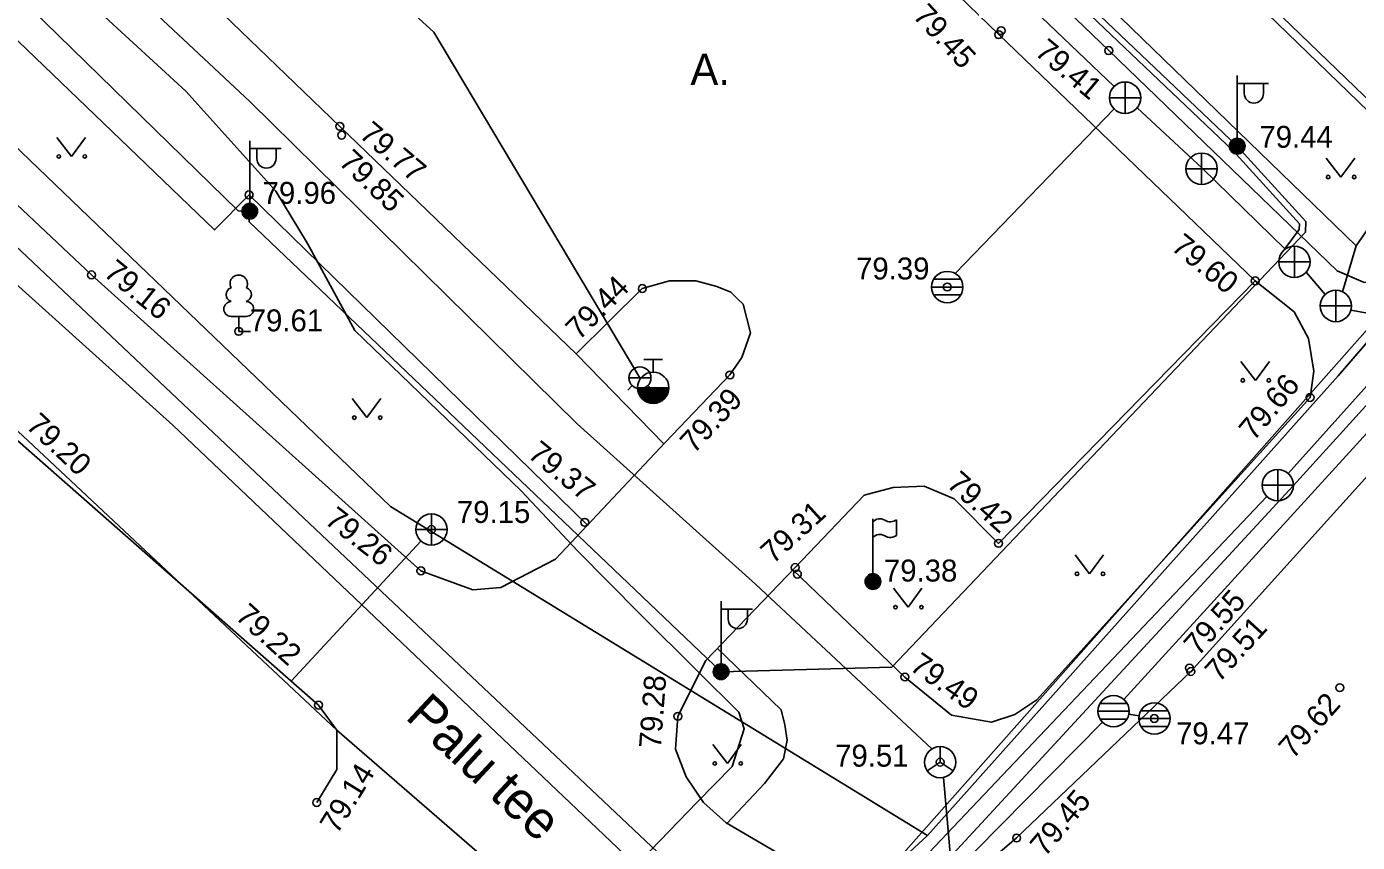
# Model space of a CAD drawing. Extents: x 632271 to 633134, y 6446009 to 6447735.
# Drawn here: x 632406.82 to 632449.26, y 6446947.62 to 6446973.64 of the extents above; entities that cross this region are included whole.
import ezdxf

# ---------------------------------------------------------------- set-up
doc = ezdxf.new("R2010")
doc.units = 0
for name, color, linetype in [('DKAEV', 7, 'Continuous'), ('ELRAJATIS', 7, 'Continuous'), ('GKAEV', 7, 'Continuous'), ('GTRASS', 7, 'Continuous'), ('HALJASTUS', 7, 'Continuous'), ('KORGUS', 7, 'Continuous'), ('KTRASS', 7, 'Continuous'), ('Level 29', 7, 'Continuous'), ('Level 56', 7, 'Continuous'), ('MOOTNR', 7, 'Continuous'), ('MPKAABEL', 7, 'Continuous'), ('MPOHULIIN', 7, 'Continuous'), ('PIIR', 7, 'Continuous'), ('RDT', 7, 'Continuous'), ('SIOHULIIN', 7, 'Continuous'), ('SKTRASS', 7, 'Continuous'), ('VEEKOGU', 7, 'Continuous'), ('VKAEV', 7, 'Continuous'), ('VTRASS', 7, 'Continuous')]:
    doc.layers.add(name, color=color, linetype=linetype)

msp = doc.modelspace()

# ---------------------------------------------------------------- linework, layer by layer
at = {"layer": 'DKAEV'}
msp.add_lwpolyline([(632340.118, 6446849.46), (632345.875, 6446856.632), (632354.853, 6446860.724), (632389.518, 6446904.237), (632394.574, 6446901.579), (632425.708, 6446938.762), (632435.548, 6446947.84), (632448.648, 6446962.504), (632453.232, 6446967.821), (632480.345, 6446998.915), (632508.029, 6447030.461), (632530.106, 6447055.538), (632545.413, 6447071.476), (632554.37, 6447078.437), (632598.465, 6447119.573), (632620.09, 6447140.015), (632643.512, 6447161.4), (632669.641, 6447187.68), (632693.133, 6447217.421), (632717.126, 6447254.985), (632721.65, 6447261.896), (632719.423, 6447263.972), (632746.756, 6447301.316)], dxfattribs=at)
for points in [[(632436.722, 6447040.151), (632480.345, 6446998.915), (632453.232, 6446967.821), (632370.811, 6447047.222), (632398.465, 6447077.525), (632437.023, 6447040.422)], [(632370.811, 6447047.222), (632453.232, 6446967.821), (632448.648, 6446962.504), (632435.548, 6446947.84), (632418.426, 6446958.332), (632352.335, 6447021.805), (632354.522, 6447028.806), (632366.117, 6447042.037)]]:
    msp.add_lwpolyline(points, close=True, dxfattribs=at)
at = {"layer": 'ELRAJATIS'}
for p, q in [((632441.854, 6446970.875), (632441.854, 6446971.875)), ((632441.354, 6446971.375), (632442.354, 6446971.375)), ((632444.295, 6446968.608), (632444.295, 6446969.608)), ((632443.795, 6446969.108), (632444.795, 6446969.108)), ((632419.73, 6446957.099), (632419.73, 6446958.099)), ((632419.23, 6446957.599), (632420.23, 6446957.599))]:
    msp.add_line(p, q, dxfattribs=at)
for centre in [(632441.854, 6446971.375), (632444.295, 6446969.108), (632419.73, 6446957.599)]:
    msp.add_circle(centre, 0.5, dxfattribs=at)
at = {"layer": 'GKAEV'}
for p, q in [((632445.429, 6446970.078), (632445.429, 6446972.078)), ((632445.429, 6446971.828), (632446.429, 6446971.828)), ((632445.656, 6446971.507), (632445.656, 6446971.828)), ((632446.268, 6446971.507), (632446.268, 6446971.828)), ((632413.932, 6446968.003), (632413.932, 6446970.003)), ((632413.932, 6446969.753), (632414.932, 6446969.753)), ((632414.159, 6446969.432), (632414.159, 6446969.753)), ((632414.771, 6446969.432), (632414.771, 6446969.753)), ((632428.966, 6446953.312), (632428.966, 6446955.312)), ((632428.966, 6446955.062), (632429.966, 6446955.062)), ((632429.193, 6446954.741), (632429.193, 6446955.062)), ((632429.805, 6446954.741), (632429.805, 6446955.062))]:
    msp.add_line(p, q, dxfattribs=at)
for centre, radius in [((632445.429, 6446969.828), 0.25), ((632445.429, 6446969.828), 0.225), ((632445.429, 6446969.828), 0.2), ((632445.429, 6446969.828), 0.175), ((632445.429, 6446969.828), 0.15), ((632445.429, 6446969.828), 0.125), ((632445.429, 6446969.828), 0.1), ((632445.429, 6446969.828), 0.075), ((632445.429, 6446969.828), 0.05), ((632445.429, 6446969.828), 0.025), ((632413.932, 6446967.753), 0.25), ((632413.932, 6446967.753), 0.225), ((632413.932, 6446967.753), 0.2), ((632413.932, 6446967.753), 0.175), ((632413.932, 6446967.753), 0.15), ((632413.932, 6446967.753), 0.125), ((632413.932, 6446967.753), 0.1), ((632413.932, 6446967.753), 0.075), ((632413.932, 6446967.753), 0.05), ((632413.932, 6446967.753), 0.025), ((632433.811, 6446955.94), 0.25), ((632433.811, 6446955.94), 0.225), ((632433.811, 6446955.94), 0.2), ((632433.811, 6446955.94), 0.175), ((632433.811, 6446955.94), 0.15), ((632433.811, 6446955.94), 0.125), ((632433.811, 6446955.94), 0.1), ((632433.811, 6446955.94), 0.075), ((632433.811, 6446955.94), 0.05), ((632433.811, 6446955.94), 0.025), ((632428.966, 6446953.062), 0.25), ((632428.966, 6446953.062), 0.225), ((632428.966, 6446953.062), 0.2), ((632428.966, 6446953.062), 0.175), ((632428.966, 6446953.062), 0.15), ((632428.966, 6446953.062), 0.125), ((632428.966, 6446953.062), 0.1), ((632428.966, 6446953.062), 0.075), ((632428.966, 6446953.062), 0.05), ((632428.966, 6446953.062), 0.025)]:
    msp.add_circle(centre, radius, dxfattribs=at)
for centre in [(632445.962, 6446971.507), (632414.465, 6446969.432), (632429.499, 6446954.741)]:
    msp.add_arc(centre, 0.306, 180, 0, dxfattribs=at)
at = {"layer": 'GTRASS'}
for p, q in [((632433.811, 6446956.19), (632433.811, 6446957.94)), ((632434.564, 6446957.909), (632434.564, 6446957.409))]:
    msp.add_line(p, q, dxfattribs=at)
for centre, radius, start, end in [((632434.034, 6446957.655), 0.288, 57.8941, 140.7366), ((632434.368, 6446958.188), 0.341, 237.8941, 305.0219), ((632434.034, 6446957.155), 0.288, 57.8941, 140.7366), ((632434.368, 6446957.688), 0.341, 237.8941, 305.0219)]:
    msp.add_arc(centre, radius, start, end, dxfattribs=at)
at = {"layer": 'HALJASTUS'}
for p, q in [((632407.782, 6446970.108), (632408.246, 6446969.502)), ((632408.246, 6446969.502), (632408.691, 6446970.108)), ((632448.268, 6446969.45), (632448.731, 6446968.844)), ((632448.731, 6446968.844), (632449.177, 6446969.45)), ((632445.548, 6446962.964), (632446.012, 6446962.357)), ((632446.012, 6446962.357), (632446.457, 6446962.964)), ((632417.205, 6446961.775), (632417.669, 6446961.169)), ((632417.669, 6446961.169), (632418.114, 6446961.775)), ((632440.258, 6446956.792), (632440.721, 6446956.186)), ((632440.721, 6446956.186), (632441.167, 6446956.792)), ((632434.466, 6446955.727), (632434.93, 6446955.121)), ((632434.93, 6446955.121), (632435.375, 6446955.727)), ((632428.703, 6446950.745), (632429.167, 6446950.138)), ((632429.167, 6446950.138), (632429.612, 6446950.745))]:
    msp.add_line(p, q, dxfattribs=at)
for centre in [(632407.845, 6446969.502), (632408.674, 6446969.502), (632448.33, 6446968.844), (632449.159, 6446968.844), (632445.611, 6446962.357), (632446.44, 6446962.357), (632417.268, 6446961.169), (632418.096, 6446961.169), (632440.32, 6446956.186), (632441.149, 6446956.186), (632434.529, 6446955.121), (632435.358, 6446955.121), (632428.766, 6446950.138), (632429.594, 6446950.138)]:
    msp.add_circle(centre, 0.055, dxfattribs=at)
at = {"layer": 'KORGUS'}
msp.add_lwpolyline([(632347.199, 6447017.288), (632392.605, 6446973.786), (632416.715, 6446951.196), (632428.281, 6446941.177), (632429.147, 6446939.436), (632427.686, 6446935.737), (632434.456, 6446929.979), (632454.11, 6446952.319), (632463.743, 6446963.173), (632455.613, 6446970.441), (632453.23, 6446967.82), (632370.81, 6447047.22), (632371.065, 6447049.835), (632373.729, 6447052.616), (632370.903, 6447055.192), (632348.792, 6447031.861), (632347.076, 6447030.823), (632342.546, 6447030.503), (632338.557, 6447025.506)], close=True, dxfattribs=at)
at = {"layer": 'KTRASS'}
for points in [[(632430.108, 6446984.417), (632445.429, 6446969.828), (632447.616, 6446967.426), (632447.606, 6446967.088), (632434.411, 6446953.213), (632428.966, 6446953.062), (632413.919, 6446967.41), (632413.932, 6446967.753), (632413.563, 6446967.767), (632397.66, 6446983.289), (632383.178, 6446997.049), (632368.831, 6447010.882), (632369.194, 6447014.35), (632363.806, 6447026.19), (632363.503, 6447026.273), (632359.54, 6447025.396), (632363.456, 6447026.571), (632363.583, 6447026.895), (632363.933, 6447032.033), (632372.592, 6447043.281), (632386.551, 6447028.723)], [(632376.543, 6447005.684), (632384.188, 6446998.16), (632390.2, 6446992.322), (632397.588, 6446985.373), (632402.851, 6446979.889), (632411.897, 6446971.587), (632414.77, 6446968.391), (632415.778, 6446966.722), (632417.281, 6446963.95), (632422.595, 6446958.829), (632424.395, 6446956.909), (632426.365, 6446954.918), (632428.224, 6446953.074), (632429.531, 6446951.769), (632429.7, 6446951.243), (632429.319, 6446950.042), (632428.201, 6446948.905), (632425.821, 6446946.434)], [(632411.508, 6446983.876), (632412.297, 6446983.507), (632424.303, 6446987.305), (632425.131, 6446987.223), (632429.97, 6446984.272), (632445.286, 6446969.688), (632447.414, 6446967.351), (632447.408, 6446967.171), (632446.947, 6446966.555)]]:
    msp.add_lwpolyline(points, dxfattribs=at)
at = {"layer": 'Level 29'}
for p, q in [((632426.503, 6446963.022), (632427.103, 6446963.022)), ((632426.803, 6446962.622), (632426.803, 6446963.022)), ((632426.029, 6446962.437), (632426.729, 6446962.437)), ((632426.132, 6446962.19), (632425.992, 6446962.05)), ((632426.303, 6446962.122), (632427.303, 6446962.122)), ((632426.626, 6446962.19), (632426.766, 6446962.05))]:
    msp.add_line(p, q, dxfattribs=at)
for centre, radius in [((632426.379, 6446962.437), 0.35), ((632426.803, 6446962.122), 0.5)]:
    msp.add_circle(centre, radius, dxfattribs=at)
for radius in [0.479, 0.459, 0.438, 0.417, 0.396, 0.376, 0.355, 0.334, 0.313, 0.293, 0.272, 0.251, 0.23, 0.21, 0.189, 0.168, 0.147, 0.127, 0.106, 0.0851, 0.0643, 0.0436, 0.0228]:
    msp.add_arc((632426.803, 6446962.122), radius, 180, 0, dxfattribs=at)
at = {"layer": 'Level 56'}
msp.add_lwpolyline([(632452.84, 6446967.818), (632433.822, 6446986.22), (632423.664, 6446996.08)], dxfattribs=at)
at = {"layer": 'MOOTNR'}
for points in [[(632392.346, 6446978.162), (632411.482, 6446960.928), (632431.454, 6446941.942), (632447.219, 6446958.991), (632456.705, 6446969.447)], [(632416.868, 6446978.355), (632416.5, 6446977.98), (632415.737, 6446977.183), (632419.803, 6446973.469), (632426.379, 6446962.437)]]:
    msp.add_lwpolyline(points, dxfattribs=at)
at = {"layer": 'MPKAABEL'}
for points in [[(632435.69, 6446950.602), (632430.06, 6446955.854), (632424.381, 6446960.967), (632413.951, 6446971.242), (632406.254, 6446978.447), (632399.403, 6446985.137), (632392.051, 6446992.335), (632384.154, 6446999.845), (632383.767, 6447000.586), (632384.199, 6447001.604)], [(632438.23, 6446934.268), (632436.321, 6446946.781), (632436.065, 6446949.69)]]:
    msp.add_lwpolyline(points, dxfattribs=at)
at = {"layer": 'MPOHULIIN'}
for p, q in [((632435.955, 6446950.678), (632435.955, 6446950.178)), ((632435.955, 6446950.178), (632435.54, 6446949.903)), ((632435.955, 6446950.178), (632436.37, 6446949.903))]:
    msp.add_line(p, q, dxfattribs=at)
msp.add_circle((632435.955, 6446950.178), 0.5, dxfattribs=at)
at = {"layer": 'PIIR'}
for p, q in [((632413.822, 6446964.396), (632413.342, 6446964.396)), ((632413.582, 6446963.921), (632413.582, 6446964.396)), ((632413.962, 6446963.921), (632413.582, 6446963.921))]:
    msp.add_line(p, q, dxfattribs=at)
for centre, radius, start, end in [((632413.582, 6446965.441), 0.277, 332.5799, 207.4201), ((632413.412, 6446965.094), 0.233, 109.0217, 253.1415), ((632413.752, 6446965.094), 0.233, 286.8508, 70.9859), ((632413.345, 6446964.633), 0.238, 90.0016, 269.3953), ((632413.819, 6446964.633), 0.238, 270.6047, 89.9984)]:
    msp.add_arc(centre, radius, start, end, dxfattribs=at)
at = {"layer": 'RDT'}
for centre in [(632437.824, 6446973.387), (632437.901, 6446973.511), (632441.333, 6446972.878), (632416.805, 6446970.461), (632416.867, 6446970.181), (632445.429, 6446969.828), (632413.912, 6446968.274), (632413.932, 6446967.753), (632408.886, 6446965.722), (632426.454, 6446965.287), (632436.182, 6446965.335), (632446.005, 6446965.531), (632413.582, 6446963.921), (632429.249, 6446962.53), (632447.755, 6446961.813), (632424.619, 6446957.829), (632419.73, 6446957.599), (632437.817, 6446957.159), (632431.33, 6446956.386), (632419.393, 6446956.281), (632431.402, 6446956.177), (632433.811, 6446955.94), (632428.966, 6446953.062), (632443.908, 6446953.179), (632443.952, 6446953.07), (632434.83, 6446952.894), (632448.702, 6446952.556), (632416.129, 6446951.998), (632427.59, 6446951.642), (632442.788, 6446951.571), (632435.955, 6446950.178), (632416.07, 6446948.89), (632438.394, 6446947.761)]:
    msp.add_circle(centre, 0.125, dxfattribs=at)
at = {"layer": 'SIOHULIIN'}
for p, q in [((632447.253, 6446965.637), (632447.253, 6446966.637)), ((632446.753, 6446966.137), (632447.753, 6446966.137)), ((632436.612, 6446965.585), (632435.752, 6446965.585)), ((632435.682, 6446965.335), (632436.682, 6446965.335)), ((632436.612, 6446965.085), (632435.752, 6446965.085)), ((632448.577, 6446964.23), (632448.577, 6446965.23)), ((632448.077, 6446964.73), (632449.077, 6446964.73)), ((632446.722, 6446958.514), (632446.722, 6446959.514)), ((632446.222, 6446959.014), (632447.222, 6446959.014)), ((632441.916, 6446952.055), (632441.056, 6446952.055)), ((632440.986, 6446951.805), (632441.986, 6446951.805)), ((632441.916, 6446951.555), (632441.056, 6446951.555)), ((632442.288, 6446951.571), (632443.288, 6446951.571)), ((632443.218, 6446951.821), (632442.358, 6446951.821)), ((632443.218, 6446951.321), (632442.358, 6446951.321))]:
    msp.add_line(p, q, dxfattribs=at)
for centre in [(632447.253, 6446966.137), (632436.182, 6446965.335), (632448.577, 6446964.73), (632446.722, 6446959.014), (632441.486, 6446951.805), (632442.788, 6446951.571)]:
    msp.add_circle(centre, 0.5, dxfattribs=at)
at = {"layer": 'SKTRASS'}
msp.add_lwpolyline([(632452.712, 6446967.516), (632428.281, 6446939.927)], dxfattribs=at)
at = {"layer": 'VEEKOGU'}
for points in [[(632424.708, 6446957.742), (632413.912, 6446968.274), (632412.809, 6446967.157), (632404.09, 6446975.535), (632405.153, 6446976.613), (632398.853, 6446982.706), (632390.974, 6446990.305), (632382.473, 6446998.223)], [(632420.642, 6446992.862), (632431.363, 6446982.466), (632441.333, 6446972.878), (632448.616, 6446965.851), (632449.456, 6446965.486), (632449.992, 6446965.461), (632451.392, 6446965.859), (632452.357, 6446966.888)], [(632381.86, 6446991.56), (632390.684, 6446983.084), (632398.071, 6446975.912), (632408.886, 6446965.722), (632419.393, 6446956.281)], [(632377.248, 6446988.68), (632392.605, 6446973.786), (632406.531, 6446960.428), (632416.129, 6446951.998)], [(632430.868, 6446947.22), (632429.127, 6446948.241), (632428.402, 6446948.894), (632427.849, 6446949.712), (632427.514, 6446950.589), (632427.59, 6446951.642), (632428.481, 6446953.419), (632431.33, 6446956.386), (632433.532, 6446958.698), (632434.451, 6446958.94), (632435.443, 6446958.985), (632436.4, 6446958.575), (632437.817, 6446957.159), (632446.005, 6446965.531), (632437.824, 6446973.387), (632428.809, 6446982.116)], [(632410.777, 6446976.276), (632416.805, 6446970.461), (632424.341, 6446963.207), (632426.454, 6446965.287), (632427.326, 6446965.528), (632428.163, 6446965.535), (632428.831, 6446965.347), (632429.281, 6446965.166), (632429.499, 6446964.953), (632429.676, 6446964.785), (632429.91, 6446963.877), (632429.634, 6446963.09), (632429.249, 6446962.53), (632427.185, 6446960.379), (632423.682, 6446956.65), (632421.938, 6446955.748), (632421.052, 6446955.68), (632419.393, 6446956.281)], [(632457.816, 6446968.43), (632443.952, 6446953.07), (632438.394, 6446947.761), (632437.632, 6446947.118)], [(632446.005, 6446965.531), (632447.249, 6446964.542), (632447.709, 6446963.697), (632447.873, 6446962.655), (632447.755, 6446961.813), (632439.037, 6446952.167), (632438.337, 6446951.698), (632437.595, 6446951.456), (632436.319, 6446951.68), (632434.83, 6446952.894), (632431.26, 6446956.313)], [(632427.138, 6446960.329), (632424.341, 6446963.207)], [(632428.851, 6446953.804), (632430.884, 6446951.844), (632430.996, 6446951.368), (632431.071, 6446950.88), (632430.956, 6446950.287), (632430.356, 6446949.503), (632429.153, 6446948.217)], [(632416.07, 6446948.89), (632416.709, 6446949.943), (632416.715, 6446951.196), (632416.129, 6446951.998)]]:
    msp.add_lwpolyline(points, dxfattribs=at)
at = {"layer": 'VKAEV'}
for points in [[(632393.619, 6446978.785), (632431.154, 6446943.329)], [(632447.056, 6446959.386), (632456.367, 6446969.762)], [(632431.861, 6446943.349), (632446.378, 6446958.651)]]:
    msp.add_lwpolyline(points, dxfattribs=at)
at = {"layer": 'VTRASS'}
for p, q in [((632424.722, 6446990.418), (632449.225, 6446966.645)), ((632441.508, 6446971.736), (632423.876, 6446988.545)), ((632441.503, 6446971.019), (632436.435, 6446965.766)), ((632444.31, 6446969.13), (632442.235, 6446971.052)), ((632449.225, 6446966.645), (632448.784, 6446965.185))]:
    msp.add_line(p, q, dxfattribs=at)
for points in [[(632449.225, 6446966.645), (632451.859, 6446970.458)], [(632446.96, 6446966.542), (632444.31, 6446969.13)], [(632448.236, 6446965.096), (632447.632, 6446965.811)], [(632452.075, 6446964.059), (632449.058, 6446964.594)], [(632441.819, 6446952.178), (632452.225, 6446963.585)], [(632419.39, 6446957.232), (632415.255, 6446952.766)], [(632428.168, 6446938.319), (632441.131, 6446951.453)], [(632442.296, 6446951.657), (632441.977, 6446951.713)]]:
    msp.add_lwpolyline(points, dxfattribs=at)

# ---------------------------------------------------------------- texts
at = {"layer": 'RDT'}
for s, rotation, p in [('79.45', 312.8648, (632435.053, 6446973.963)), ('79.41', 320.1005, (632438.939, 6446972.773)), ('79.77', 319.7051, (632417.389, 6446970.143)), ('79.85', 316.6172, (632416.737, 6446969.278)), ('79.60', 320.84, (632443.284, 6446966.552)), ('79.16', 320.9703, (632409.236, 6446965.722)), ('79.44', 45.2246, (632424.439, 6446963.607)), ('79.66', 50.0082, (632445.959, 6446960.395)), ('79.39', 47.1379, (632428.103, 6446959.99)), ('79.20', 316.8283, (632406.76, 6446960.87)), ('79.37', 321.2553, (632422.763, 6446959.935)), ('79.42', 318.296, (632436.128, 6446959.001)), ('79.26', 322.1883, (632416.285, 6446957.823)), ('79.31', 42.1428, (632430.622, 6446956.477)), ('79.55', 48.6184, (632444.191, 6446953.53)), ('79.22', 317.9093, (632413.437, 6446954.782)), ('79.51', 47.7086, (632444.855, 6446952.695)), ('79.49', 324.7567, (632434.943, 6446953.15)), ('79.28', 85.6692, (632427.044, 6446950.594)), ('79.62', 48.2915, (632447.209, 6446950.247)), ('79.14', 58.4146, (632416.722, 6446947.852)), ('79.45', 49.9814, (632439.297, 6446947.131))]:
    msp.add_text(s, height=0.7, rotation=rotation, dxfattribs=at).set_placement(p)
for s, p in [('79.44', (632446.137, 6446969.777)), ('79.96', (632414.344, 6446967.988)), ('79.39', (632433.272, 6446965.576)), ('79.61', (632413.932, 6446963.921)), ('79.15', (632420.54, 6446957.809)), ('79.38', (632434.161, 6446955.94)), ('79.47', (632443.478, 6446950.748)), ('79.51', (632432.605, 6446950.035))]:
    msp.add_text(s, height=0.7, dxfattribs=at).set_placement(p)
at = {"layer": 'VEEKOGU'}
msp.add_text('A.', height=1, dxfattribs=at).set_placement((632427.988, 6446971.779))
msp.add_text('Palu tee', height=1.2, rotation=317.0753, dxfattribs=at).set_placement((632418.859, 6446951.591))

doc.saveas('drawing.dxf')
